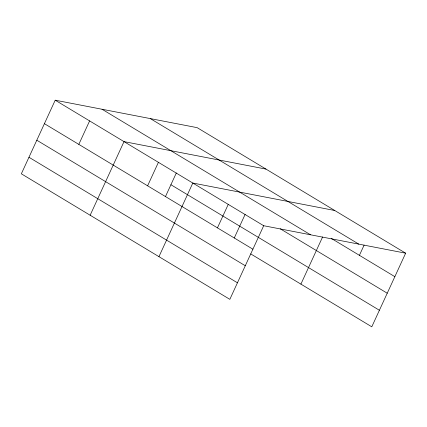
<?xml version="1.0" encoding="UTF-8"?>
<svg xmlns="http://www.w3.org/2000/svg" width="427" height="427" viewBox="0 0 427 427"><rect width="100%" height="100%" fill="white"/><g stroke="black" fill="none" stroke-linecap="round" stroke-linejoin="round"><path stroke-width="0.64" d="M405.65 253.19L197.162 127.657L55.211 100.196L21.35 173.81L229.838 299.343L263.694 225.723L405.65 253.19L371.789 326.804L250.713 253.905M78.814 144.385L89.611 120.905M90.15 215.235L124.011 141.62L265.962 169.087M147.614 185.809L158.412 162.329M165.479 196.548L176.319 172.972M158.951 256.659L192.812 183.044L334.763 210.511M217.455 227.863L228.253 204.384M234.279 237.972L245.125 214.397M300.907 284.126L322.609 236.942M359.411 255.33L364.114 245.093M150.32 118.594L358.803 244.127M331.277 238.389L394.852 276.669M102.053 109.259L310.541 234.786M280.261 228.803L387.241 293.216M55.211 100.196L263.694 225.723M170.912 184.731L379.4 310.258M44.413 123.67L252.896 249.203M36.802 140.216L245.285 265.749M28.961 157.264L237.444 282.797"/></g></svg>
